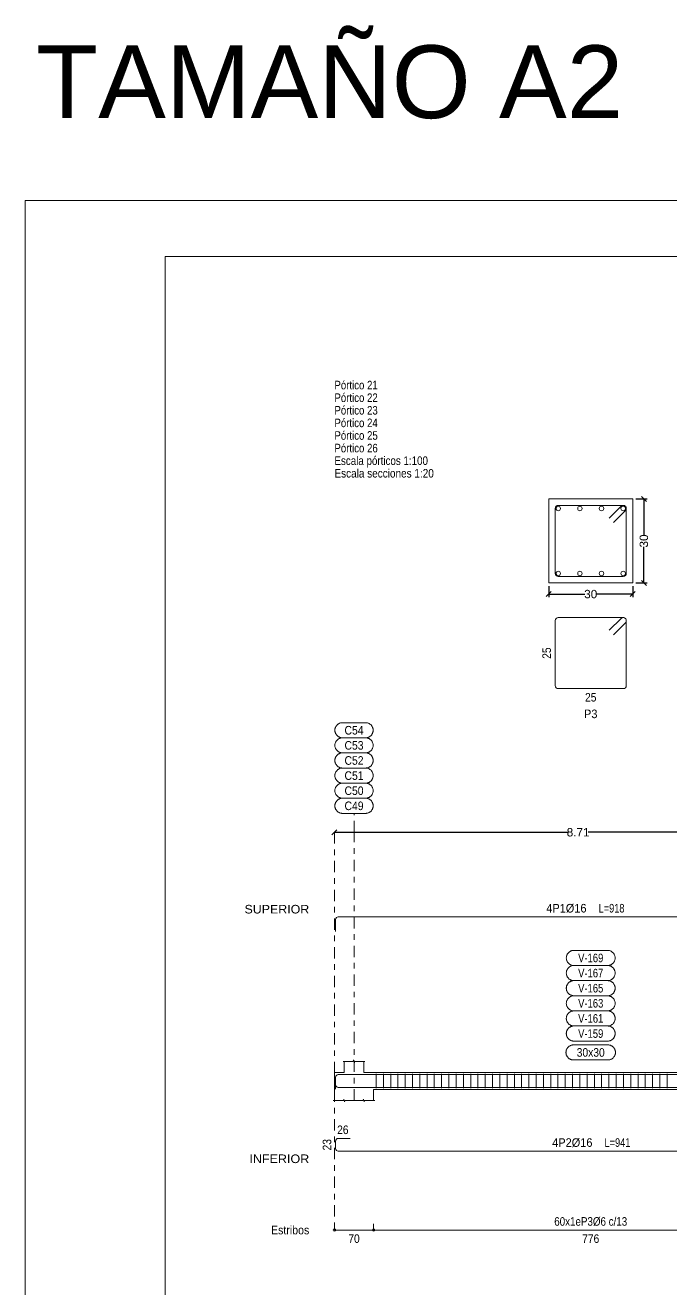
# Model space of a CAD drawing. Header units: millimetres. Extents: x 2 to 158, y -69 to 77.
# Drawn here: x 2.41 to 13.94, y -46.84 to -24.27 of the extents above; entities that cross this region are included whole.
import ezdxf
from ezdxf.enums import TextEntityAlignment as Align

# ---------------------------------------------------------------- set-up
doc = ezdxf.new("R2010")
doc.units = ezdxf.units.MM
doc.linetypes.add('CYPE_RAYAPUNTO', pattern=[0.4125, 0.2025, -0.105, 0, -0.105])
for name, color, linetype, lineweight in [('ALZ_ARM_LONG_ARM_TEXTOS', 3, 'Continuous', 9), ('ALZ_ARM_LONG_TXT_LONG', 3, 'Continuous', 9), ('ALZ_ARM_TRANS_TXT_EST', 3, 'Continuous', 9), ('ALZ_CONT_NUDOS', 122, 'Continuous', 9), ('ALZ_CONT_VIG_HORMIGON', 2, 'Continuous', 9), ('ALZ_COT_COT_ANCLAJES', 3, 'Continuous', 0), ('ALZ_COT_COT_EST', 3, 'Continuous', 0), ('ALZ_COT_COT_LIN_APOYOS', 2, 'CYPE_RAYAPUNTO', 0), ('ALZ_COT_LONGITUD_PROYECTADA', 122, 'Continuous', 0), ('ALZ_COT_TEXTOS_ESTRIBOS', 122, 'Continuous', 0), ('ALZ_REF_COT_LIN_AUX_COTA', 2, 'CYPE_RAYAPUNTO', 9), ('ALZ_REF_POSICIONES_ARMADURAS', 3, 'Continuous', 9), ('ALZ_REF_REF_ESCALA', 3, 'Continuous', 9), ('ALZ_REF_REF_NOMBRE', 3, 'Continuous', 9), ('ALZ_REF_REF_REFERENCIA', 3, 'Continuous', 9), ('ALZ_REF_REFERENCIA_PORTICO', 3, 'Continuous', 9), ('ALZ_REF_TEXTO_REF_NOMBRE', 3, 'Continuous', 9), ('ALZ_REF_TEXTO_REF_REFERENCIA', 3, 'Continuous', 9), ('ARM_LONGITUDINAL_Ø16', 212, 'Continuous', 9), ('ARM_TRANSVERSAL_Ø6', 151, 'Continuous', 9), ('CIM_REFEREN', 2, 'Continuous', 0), ('RECUAD_LIMITES', 2, 'Continuous', 0), ('RECUAD_MARCO', 1, 'Continuous', 20), ('SEC_CONT_VIG_HORMIGON_SECCION', 2, 'Continuous', 9), ('SEC_COTAS_SEC_DIM_VIGA', 122, 'Continuous', 0), ('SEC_COTAS_TEXTOS_DESPIECE_ESTRIBADO', 122, 'Continuous', 0), ('SEC_REF_TXT_POSICIONES_ARM_ESTRIBOS', 1, 'Continuous', 9)]:
    doc.layers.add(name, color=color, linetype=linetype, lineweight=lineweight)
doc.styles.add('CYPETXT_0.225_romans', font='arial.ttf', dxfattribs={"height": 0.15})
doc.styles.add('CYPETXT_romans', font='arial.ttf', dxfattribs={"height": 0.2})
doc.dimstyles.new('cype_oblique', dxfattribs={"dimtxt": 0.18, "dimasz": 0.18, "dimexe": 0.05625, "dimexo": 0.05625, "dimgap": 0, "dimtad": 0, "dimdec": 4, "dimzin": 0, "dimdsep": 46, "dimtxsty": 'CYPETXT_0.225_romans', "dimblk": 'OBLIQUE', "dimtsz": 0.045, "dimcen": 0.09, "dimadec": 0, "dimazin": 0, "dimtfac": 1, "dimtdec": 4, "dimtofl": 0, "dimtmove": 2, "dimatfit": 3, "dimfxl": 1, "dimtolj": 1, "dimtzin": 0, "dimarcsym": 0})

# ---------------------------------------------------------------- blocks, each defined once
blk = doc.blocks.new('*D250')
at = {"layer": 'Defpoints', "color": 0, "transparency": 16777216}
for p in [(11.762, -34.235), (13.262, -34.235), (13.262, -34.434)]:
    blk.add_point(p, dxfattribs=at)
at = {"layer": 'SEC_COTAS_SEC_DIM_VIGA', "color": 0, "lineweight": -2, "transparency": 16777216}
for p, q in [((11.762, -34.291), (11.762, -34.49)), ((13.262, -34.291), (13.262, -34.49)), ((11.717, -34.479), (11.807, -34.389)), ((11.762, -34.434), (12.405, -34.434)), ((13.262, -34.434), (12.619, -34.434)), ((13.217, -34.479), (13.307, -34.389))]:
    blk.add_line(p, q, dxfattribs=at)
at = {"layer": 'SEC_COTAS_SEC_DIM_VIGA', "color": 0, "transparency": 16777216, "insert": (12.512, -34.434), "char_height": 0.15, "attachment_point": 5, "style": 'CYPETXT_0.225_romans'}
blk.add_mtext('\\A1;30', dxfattribs=at)
blk = doc.blocks.new('_OBLIQUE')
at = {"color": 0, "linetype": 'ByBlock', "lineweight": -2}
blk.add_line((-0.5, -0.5), (0.5, 0.5), dxfattribs=at)
blk = doc.blocks.new('*D251')
at = {"layer": 'Defpoints', "color": 0, "transparency": 16777216}
for p in [(13.262, -32.735), (13.462, -32.735), (13.262, -34.235)]:
    blk.add_point(p, dxfattribs=at)
at = {"layer": 'SEC_COTAS_SEC_DIM_VIGA', "color": 0, "lineweight": -2, "transparency": 16777216}
for p, q in [((13.507, -32.78), (13.417, -32.69)), ((13.318, -32.735), (13.518, -32.735)), ((13.462, -32.735), (13.462, -33.377)), ((13.462, -34.235), (13.462, -33.592)), ((13.318, -34.235), (13.518, -34.235)), ((13.507, -34.28), (13.417, -34.19))]:
    blk.add_line(p, q, dxfattribs=at)
at = {"layer": 'SEC_COTAS_SEC_DIM_VIGA', "color": 0, "transparency": 16777216, "insert": (13.462, -33.485), "char_height": 0.15, "attachment_point": 5, "rotation": 90, "style": 'CYPETXT_0.225_romans'}
blk.add_mtext('\\A1;30', dxfattribs=at)
blk = doc.blocks.new('*D254')
at = {"layer": 'ALZ_COT_LONGITUD_PROYECTADA', "color": 0, "lineweight": -2, "transparency": 16777216}
for p, q in [((7.887, -38.733), (7.977, -38.643)), ((7.932, -38.688), (12.107, -38.688)), ((16.642, -38.688), (12.468, -38.688)), ((16.597, -38.733), (16.687, -38.643))]:
    blk.add_line(p, q, dxfattribs=at)
at = {"layer": 'Defpoints', "color": 0, "transparency": 16777216}
for p in [(7.932, -38.688), (7.932, -38.688), (16.642, -38.688)]:
    blk.add_point(p, dxfattribs=at)
at = {"layer": 'ALZ_COT_LONGITUD_PROYECTADA', "color": 0, "transparency": 16777216, "insert": (12.287, -38.688), "char_height": 0.15, "attachment_point": 5, "style": 'CYPETXT_0.225_romans'}
blk.add_mtext('\\A1;8.71', dxfattribs=at)

msp = doc.modelspace()

# ---------------------------------------------------------------- linework, layer by layer
at = {"layer": 'ALZ_CONT_NUDOS'}
for p, q in [((8.10721, -42.97948), (8.10721, -42.77948)), ((8.45721, -42.97948), (8.45721, -42.77948)), ((7.93221, -42.97948), (8.10721, -42.97948)), ((8.63221, -42.97948), (8.45721, -42.97948)), ((7.93221, -43.27948), (7.93221, -43.47948)), ((8.63221, -43.27948), (8.63221, -43.47948))]:
    msp.add_line(p, q, dxfattribs=at)
for points in [[(8.08721, -42.77948), (8.26721, -42.77948), (8.27471, -42.75448), (8.28971, -42.80448), (8.29721, -42.77948), (8.47721, -42.77948)], [(7.93221, -42.97948), (7.93221, -43.27948)], [(7.91221, -43.47948), (8.09221, -43.47948), (8.09971, -43.45448), (8.11471, -43.50448), (8.12221, -43.47948), (8.30221, -43.47948)], [(8.26221, -43.47948), (8.44221, -43.47948), (8.44971, -43.45448), (8.46471, -43.50448), (8.47221, -43.47948), (8.65221, -43.47948)]]:
    msp.add_lwpolyline(points, dxfattribs=at)
at = {"layer": 'ALZ_CONT_VIG_HORMIGON'}
for p, q in [((8.63221, -42.97948), (16.39221, -42.97948)), ((8.63221, -43.27948), (16.39221, -43.27948))]:
    msp.add_line(p, q, dxfattribs=at)
at = {"layer": 'ALZ_COT_COT_EST'}
for p, q in [((7.93221, -45.7914), (7.93221, -45.6789)), ((8.63221, -45.7914), (8.63221, -45.6789))]:
    msp.add_line(p, q, dxfattribs=at)
for points in [[(7.93221, -45.7914), (8.63221, -45.7914), (8.63221, -45.6789)], [(8.63221, -45.7914), (16.39221, -45.7914), (16.39221, -45.6789)]]:
    msp.add_lwpolyline(points, dxfattribs=at)
for centre in [(7.93221, -45.7914), (8.63221, -45.7914), (8.63221, -45.7914)]:
    msp.add_circle(centre, 0.0225, dxfattribs=at)
at = {"layer": 'ALZ_COT_COT_LIN_APOYOS'}
msp.add_line((7.93221, -38.6875), (7.93221, -45.7914), dxfattribs=at)
at = {"layer": 'ALZ_REF_COT_LIN_AUX_COTA'}
for p, q in [((8.28221, -38.6875), (8.28221, -38.35)), ((8.28221, -43.47948), (8.28221, -38.6875))]:
    msp.add_line(p, q, dxfattribs=at)
at = {"layer": 'ALZ_REF_REF_NOMBRE'}
for points in [[(12.81371, -40.79698), (12.82273, -40.79728), (12.83171, -40.79818), (12.8406, -40.79968), (12.84938, -40.80178), (12.858, -40.80445), (12.86642, -40.80769), (12.8746, -40.81149), (12.88251, -40.81583), (12.89012, -40.82068), (12.89738, -40.82603), (12.90427, -40.83186), (12.91075, -40.83813), (12.91681, -40.84482), (12.9224, -40.8519), (12.9275, -40.85934), (12.9321, -40.8671), (12.93617, -40.87515), (12.93969, -40.88346), (12.94265, -40.89198), (12.94504, -40.90068), (12.94683, -40.90953), (12.94804, -40.91847), (12.94864, -40.92747), (12.94864, -40.93649), (12.94804, -40.94549), (12.94683, -40.95443), (12.94504, -40.96328), (12.94265, -40.97198), (12.93969, -40.9805), (12.93617, -40.98881), (12.9321, -40.99686), (12.9275, -41.00462), (12.9224, -41.01206), (12.91681, -41.01914), (12.91075, -41.02583), (12.90427, -41.0321), (12.89738, -41.03793), (12.89012, -41.04328), (12.88251, -41.04813), (12.8746, -41.05247), (12.86642, -41.05627), (12.858, -41.05951), (12.84938, -41.06218), (12.8406, -41.06427), (12.83171, -41.06578), (12.82273, -41.06668), (12.81371, -41.06698), (12.21071, -41.06698), (12.2017, -41.06668), (12.19272, -41.06578), (12.18382, -41.06427), (12.17505, -41.06218), (12.16643, -41.05951), (12.15801, -41.05627), (12.14983, -41.05247), (12.14192, -41.04813), (12.13431, -41.04328), (12.12705, -41.03793), (12.12016, -41.0321), (12.11367, -41.02583), (12.10762, -41.01914), (12.10203, -41.01206), (12.09692, -41.00462), (12.09233, -40.99686), (12.08826, -40.98881), (12.08473, -40.9805), (12.08177, -40.97198), (12.07939, -40.96328), (12.07759, -40.95443), (12.07639, -40.94549), (12.07579, -40.93649), (12.07579, -40.92747), (12.07639, -40.91847), (12.07759, -40.90953), (12.07939, -40.90068), (12.08177, -40.89198), (12.08473, -40.88346), (12.08826, -40.87515), (12.09233, -40.8671), (12.09692, -40.85934), (12.10203, -40.8519), (12.10762, -40.84482), (12.11367, -40.83813), (12.12016, -40.83186), (12.12705, -40.82603), (12.13431, -40.82068), (12.14192, -40.81583), (12.14983, -40.81149), (12.15801, -40.80769), (12.16643, -40.80445), (12.17505, -40.80178), (12.18382, -40.79968), (12.19272, -40.79818), (12.2017, -40.79728), (12.21071, -40.79698), (12.81371, -40.79698)], [(12.81371, -41.06698), (12.82273, -41.06728), (12.83171, -41.06818), (12.8406, -41.06968), (12.84938, -41.07178), (12.858, -41.07445), (12.86642, -41.07769), (12.8746, -41.08149), (12.88251, -41.08583), (12.89012, -41.09068), (12.89738, -41.09603), (12.90427, -41.10186), (12.91075, -41.10813), (12.91681, -41.11482), (12.9224, -41.1219), (12.9275, -41.12934), (12.9321, -41.1371), (12.93617, -41.14515), (12.93969, -41.15346), (12.94265, -41.16198), (12.94504, -41.17068), (12.94683, -41.17953), (12.94804, -41.18847), (12.94864, -41.19747), (12.94864, -41.20649), (12.94804, -41.21549), (12.94683, -41.22443), (12.94504, -41.23328), (12.94265, -41.24198), (12.93969, -41.2505), (12.93617, -41.25881), (12.9321, -41.26686), (12.9275, -41.27462), (12.9224, -41.28206), (12.91681, -41.28914), (12.91075, -41.29583), (12.90427, -41.3021), (12.89738, -41.30793), (12.89012, -41.31328), (12.88251, -41.31813), (12.8746, -41.32247), (12.86642, -41.32627), (12.858, -41.32951), (12.84938, -41.33218), (12.8406, -41.33427), (12.83171, -41.33578), (12.82273, -41.33668), (12.81371, -41.33698), (12.21071, -41.33698), (12.2017, -41.33668), (12.19272, -41.33578), (12.18382, -41.33427), (12.17505, -41.33218), (12.16643, -41.32951), (12.15801, -41.32627), (12.14983, -41.32247), (12.14192, -41.31813), (12.13431, -41.31328), (12.12705, -41.30793), (12.12016, -41.3021), (12.11367, -41.29583), (12.10762, -41.28914), (12.10203, -41.28206), (12.09692, -41.27462), (12.09233, -41.26686), (12.08826, -41.25881), (12.08473, -41.2505), (12.08177, -41.24198), (12.07939, -41.23328), (12.07759, -41.22443), (12.07639, -41.21549), (12.07579, -41.20649), (12.07579, -41.19747), (12.07639, -41.18847), (12.07759, -41.17953), (12.07939, -41.17068), (12.08177, -41.16198), (12.08473, -41.15346), (12.08826, -41.14515), (12.09233, -41.1371), (12.09692, -41.12934), (12.10203, -41.1219), (12.10762, -41.11482), (12.11367, -41.10813), (12.12016, -41.10186), (12.12705, -41.09603), (12.13431, -41.09068), (12.14192, -41.08583), (12.14983, -41.08149), (12.15801, -41.07769), (12.16643, -41.07445), (12.17505, -41.07178), (12.18382, -41.06968), (12.19272, -41.06818), (12.2017, -41.06728), (12.21071, -41.06698), (12.81371, -41.06698)], [(12.81371, -41.33698), (12.82273, -41.33728), (12.83171, -41.33818), (12.8406, -41.33968), (12.84938, -41.34178), (12.858, -41.34445), (12.86642, -41.34769), (12.8746, -41.35149), (12.88251, -41.35583), (12.89012, -41.36068), (12.89738, -41.36603), (12.90427, -41.37186), (12.91075, -41.37813), (12.91681, -41.38482), (12.9224, -41.3919), (12.9275, -41.39934), (12.9321, -41.4071), (12.93617, -41.41515), (12.93969, -41.42346), (12.94265, -41.43198), (12.94504, -41.44068), (12.94683, -41.44953), (12.94804, -41.45847), (12.94864, -41.46747), (12.94864, -41.47649), (12.94804, -41.48549), (12.94683, -41.49443), (12.94504, -41.50328), (12.94265, -41.51198), (12.93969, -41.5205), (12.93617, -41.52881), (12.9321, -41.53686), (12.9275, -41.54462), (12.9224, -41.55206), (12.91681, -41.55914), (12.91075, -41.56583), (12.90427, -41.5721), (12.89738, -41.57793), (12.89012, -41.58328), (12.88251, -41.58813), (12.8746, -41.59247), (12.86642, -41.59627), (12.858, -41.59951), (12.84938, -41.60218), (12.8406, -41.60427), (12.83171, -41.60578), (12.82273, -41.60668), (12.81371, -41.60698), (12.21071, -41.60698), (12.2017, -41.60668), (12.19272, -41.60578), (12.18382, -41.60427), (12.17505, -41.60218), (12.16643, -41.59951), (12.15801, -41.59627), (12.14983, -41.59247), (12.14192, -41.58813), (12.13431, -41.58328), (12.12705, -41.57793), (12.12016, -41.5721), (12.11367, -41.56583), (12.10762, -41.55914), (12.10203, -41.55206), (12.09692, -41.54462), (12.09233, -41.53686), (12.08826, -41.52881), (12.08473, -41.5205), (12.08177, -41.51198), (12.07939, -41.50328), (12.07759, -41.49443), (12.07639, -41.48549), (12.07579, -41.47649), (12.07579, -41.46747), (12.07639, -41.45847), (12.07759, -41.44953), (12.07939, -41.44068), (12.08177, -41.43198), (12.08473, -41.42346), (12.08826, -41.41515), (12.09233, -41.4071), (12.09692, -41.39934), (12.10203, -41.3919), (12.10762, -41.38482), (12.11367, -41.37813), (12.12016, -41.37186), (12.12705, -41.36603), (12.13431, -41.36068), (12.14192, -41.35583), (12.14983, -41.35149), (12.15801, -41.34769), (12.16643, -41.34445), (12.17505, -41.34178), (12.18382, -41.33968), (12.19272, -41.33818), (12.2017, -41.33728), (12.21071, -41.33698), (12.81371, -41.33698)], [(12.81371, -41.60698), (12.82273, -41.60728), (12.83171, -41.60818), (12.8406, -41.60968), (12.84938, -41.61178), (12.858, -41.61445), (12.86642, -41.61769), (12.8746, -41.62149), (12.88251, -41.62583), (12.89012, -41.63068), (12.89738, -41.63603), (12.90427, -41.64186), (12.91075, -41.64813), (12.91681, -41.65482), (12.9224, -41.6619), (12.9275, -41.66934), (12.9321, -41.6771), (12.93617, -41.68515), (12.93969, -41.69346), (12.94265, -41.70198), (12.94504, -41.71068), (12.94683, -41.71953), (12.94804, -41.72847), (12.94864, -41.73747), (12.94864, -41.74649), (12.94804, -41.75549), (12.94683, -41.76443), (12.94504, -41.77328), (12.94265, -41.78198), (12.93969, -41.7905), (12.93617, -41.79881), (12.9321, -41.80686), (12.9275, -41.81462), (12.9224, -41.82206), (12.91681, -41.82914), (12.91075, -41.83583), (12.90427, -41.8421), (12.89738, -41.84793), (12.89012, -41.85328), (12.88251, -41.85813), (12.8746, -41.86247), (12.86642, -41.86627), (12.858, -41.86951), (12.84938, -41.87218), (12.8406, -41.87427), (12.83171, -41.87578), (12.82273, -41.87668), (12.81371, -41.87698), (12.21071, -41.87698), (12.2017, -41.87668), (12.19272, -41.87578), (12.18382, -41.87427), (12.17505, -41.87218), (12.16643, -41.86951), (12.15801, -41.86627), (12.14983, -41.86247), (12.14192, -41.85813), (12.13431, -41.85328), (12.12705, -41.84793), (12.12016, -41.8421), (12.11367, -41.83583), (12.10762, -41.82914), (12.10203, -41.82206), (12.09692, -41.81462), (12.09233, -41.80686), (12.08826, -41.79881), (12.08473, -41.7905), (12.08177, -41.78198), (12.07939, -41.77328), (12.07759, -41.76443), (12.07639, -41.75549), (12.07579, -41.74649), (12.07579, -41.73747), (12.07639, -41.72847), (12.07759, -41.71953), (12.07939, -41.71068), (12.08177, -41.70198), (12.08473, -41.69346), (12.08826, -41.68515), (12.09233, -41.6771), (12.09692, -41.66934), (12.10203, -41.6619), (12.10762, -41.65482), (12.11367, -41.64813), (12.12016, -41.64186), (12.12705, -41.63603), (12.13431, -41.63068), (12.14192, -41.62583), (12.14983, -41.62149), (12.15801, -41.61769), (12.16643, -41.61445), (12.17505, -41.61178), (12.18382, -41.60968), (12.19272, -41.60818), (12.2017, -41.60728), (12.21071, -41.60698), (12.81371, -41.60698)], [(12.81371, -41.87698), (12.82273, -41.87728), (12.83171, -41.87818), (12.8406, -41.87968), (12.84938, -41.88178), (12.858, -41.88445), (12.86642, -41.88769), (12.8746, -41.89149), (12.88251, -41.89583), (12.89012, -41.90068), (12.89738, -41.90603), (12.90427, -41.91186), (12.91075, -41.91813), (12.91681, -41.92482), (12.9224, -41.9319), (12.9275, -41.93934), (12.9321, -41.9471), (12.93617, -41.95515), (12.93969, -41.96346), (12.94265, -41.97198), (12.94504, -41.98068), (12.94683, -41.98953), (12.94804, -41.99847), (12.94864, -42.00747), (12.94864, -42.01649), (12.94804, -42.02549), (12.94683, -42.03443), (12.94504, -42.04328), (12.94265, -42.05198), (12.93969, -42.0605), (12.93617, -42.06881), (12.9321, -42.07686), (12.9275, -42.08462), (12.9224, -42.09206), (12.91681, -42.09914), (12.91075, -42.10583), (12.90427, -42.1121), (12.89738, -42.11793), (12.89012, -42.12328), (12.88251, -42.12813), (12.8746, -42.13247), (12.86642, -42.13627), (12.858, -42.13951), (12.84938, -42.14218), (12.8406, -42.14427), (12.83171, -42.14578), (12.82273, -42.14668), (12.81371, -42.14698), (12.21071, -42.14698), (12.2017, -42.14668), (12.19272, -42.14578), (12.18382, -42.14427), (12.17505, -42.14218), (12.16643, -42.13951), (12.15801, -42.13627), (12.14983, -42.13247), (12.14192, -42.12813), (12.13431, -42.12328), (12.12705, -42.11793), (12.12016, -42.1121), (12.11367, -42.10583), (12.10762, -42.09914), (12.10203, -42.09206), (12.09692, -42.08462), (12.09233, -42.07686), (12.08826, -42.06881), (12.08473, -42.0605), (12.08177, -42.05198), (12.07939, -42.04328), (12.07759, -42.03443), (12.07639, -42.02549), (12.07579, -42.01649), (12.07579, -42.00747), (12.07639, -41.99847), (12.07759, -41.98953), (12.07939, -41.98068), (12.08177, -41.97198), (12.08473, -41.96346), (12.08826, -41.95515), (12.09233, -41.9471), (12.09692, -41.93934), (12.10203, -41.9319), (12.10762, -41.92482), (12.11367, -41.91813), (12.12016, -41.91186), (12.12705, -41.90603), (12.13431, -41.90068), (12.14192, -41.89583), (12.14983, -41.89149), (12.15801, -41.88769), (12.16643, -41.88445), (12.17505, -41.88178), (12.18382, -41.87968), (12.19272, -41.87818), (12.2017, -41.87728), (12.21071, -41.87698), (12.81371, -41.87698)], [(12.81371, -42.14698), (12.82273, -42.14728), (12.83171, -42.14818), (12.8406, -42.14968), (12.84938, -42.15178), (12.858, -42.15445), (12.86642, -42.15769), (12.8746, -42.16149), (12.88251, -42.16583), (12.89012, -42.17068), (12.89738, -42.17603), (12.90427, -42.18186), (12.91075, -42.18813), (12.91681, -42.19482), (12.9224, -42.2019), (12.9275, -42.20934), (12.9321, -42.2171), (12.93617, -42.22515), (12.93969, -42.23346), (12.94265, -42.24198), (12.94504, -42.25068), (12.94683, -42.25953), (12.94804, -42.26847), (12.94864, -42.27747), (12.94864, -42.28649), (12.94804, -42.29549), (12.94683, -42.30443), (12.94504, -42.31328), (12.94265, -42.32198), (12.93969, -42.3305), (12.93617, -42.33881), (12.9321, -42.34686), (12.9275, -42.35462), (12.9224, -42.36206), (12.91681, -42.36914), (12.91075, -42.37583), (12.90427, -42.3821), (12.89738, -42.38793), (12.89012, -42.39328), (12.88251, -42.39813), (12.8746, -42.40247), (12.86642, -42.40627), (12.858, -42.40951), (12.84938, -42.41218), (12.8406, -42.41427), (12.83171, -42.41578), (12.82273, -42.41668), (12.81371, -42.41698), (12.21071, -42.41698), (12.2017, -42.41668), (12.19272, -42.41578), (12.18382, -42.41427), (12.17505, -42.41218), (12.16643, -42.40951), (12.15801, -42.40627), (12.14983, -42.40247), (12.14192, -42.39813), (12.13431, -42.39328), (12.12705, -42.38793), (12.12016, -42.3821), (12.11367, -42.37583), (12.10762, -42.36914), (12.10203, -42.36206), (12.09692, -42.35462), (12.09233, -42.34686), (12.08826, -42.33881), (12.08473, -42.3305), (12.08177, -42.32198), (12.07939, -42.31328), (12.07759, -42.30443), (12.07639, -42.29549), (12.07579, -42.28649), (12.07579, -42.27747), (12.07639, -42.26847), (12.07759, -42.25953), (12.07939, -42.25068), (12.08177, -42.24198), (12.08473, -42.23346), (12.08826, -42.22515), (12.09233, -42.2171), (12.09692, -42.20934), (12.10203, -42.2019), (12.10762, -42.19482), (12.11367, -42.18813), (12.12016, -42.18186), (12.12705, -42.17603), (12.13431, -42.17068), (12.14192, -42.16583), (12.14983, -42.16149), (12.15801, -42.15769), (12.16643, -42.15445), (12.17505, -42.15178), (12.18382, -42.14968), (12.19272, -42.14818), (12.2017, -42.14728), (12.21071, -42.14698), (12.81371, -42.14698)], [(12.81934, -42.48448), (12.82836, -42.48478), (12.83733, -42.48568), (12.84623, -42.48718), (12.855, -42.48928), (12.86362, -42.49195), (12.87204, -42.49519), (12.88022, -42.49899), (12.88814, -42.50333), (12.89574, -42.50818), (12.903, -42.51353), (12.90989, -42.51936), (12.91638, -42.52563), (12.92243, -42.53232), (12.92802, -42.5394), (12.93313, -42.54684), (12.93773, -42.5546), (12.9418, -42.56265), (12.94532, -42.57096), (12.94828, -42.57948), (12.95066, -42.58818), (12.95246, -42.59703), (12.95366, -42.60597), (12.95426, -42.61497), (12.95426, -42.62399), (12.95366, -42.63299), (12.95246, -42.64193), (12.95066, -42.65078), (12.94828, -42.65948), (12.94532, -42.668), (12.9418, -42.67631), (12.93773, -42.68436), (12.93313, -42.69212), (12.92802, -42.69956), (12.92243, -42.70664), (12.91638, -42.71333), (12.90989, -42.7196), (12.903, -42.72543), (12.89574, -42.73078), (12.88814, -42.73563), (12.88022, -42.73997), (12.87204, -42.74377), (12.86362, -42.74701), (12.855, -42.74968), (12.84623, -42.75177), (12.83733, -42.75328), (12.82836, -42.75418), (12.81934, -42.75448), (12.20509, -42.75448), (12.19607, -42.75418), (12.18709, -42.75328), (12.1782, -42.75177), (12.16942, -42.74968), (12.16081, -42.74701), (12.15239, -42.74377), (12.1442, -42.73997), (12.13629, -42.73563), (12.12869, -42.73078), (12.12142, -42.72543), (12.11453, -42.7196), (12.10805, -42.71333), (12.102, -42.70664), (12.0964, -42.69956), (12.0913, -42.69212), (12.0867, -42.68436), (12.08263, -42.67631), (12.07911, -42.668), (12.07615, -42.65948), (12.07377, -42.65078), (12.07197, -42.64193), (12.07077, -42.63299), (12.07016, -42.62399), (12.07016, -42.61497), (12.07077, -42.60597), (12.07197, -42.59703), (12.07377, -42.58818), (12.07615, -42.57948), (12.07911, -42.57096), (12.08263, -42.56265), (12.0867, -42.5546), (12.0913, -42.54684), (12.0964, -42.5394), (12.102, -42.53232), (12.10805, -42.52563), (12.11453, -42.51936), (12.12142, -42.51353), (12.12869, -42.50818), (12.13629, -42.50333), (12.1442, -42.49899), (12.15239, -42.49519), (12.16081, -42.49195), (12.16942, -42.48928), (12.1782, -42.48718), (12.18709, -42.48568), (12.19607, -42.48478), (12.20509, -42.48448), (12.81934, -42.48448)]]:
    msp.add_lwpolyline(points, close=True, dxfattribs=at)
at = {"layer": 'ALZ_REF_REF_REFERENCIA'}
for points in [[(8.48921, -36.73), (8.49823, -36.7303), (8.50721, -36.73121), (8.5161, -36.73271), (8.52488, -36.7348), (8.5335, -36.73747), (8.54192, -36.74071), (8.5501, -36.74451), (8.55801, -36.74885), (8.56562, -36.7537), (8.57288, -36.75905), (8.57977, -36.76488), (8.58625, -36.77115), (8.59231, -36.77784), (8.5979, -36.78492), (8.603, -36.79236), (8.6076, -36.80012), (8.61167, -36.80817), (8.61519, -36.81648), (8.61815, -36.825), (8.62054, -36.83371), (8.62233, -36.84255), (8.62354, -36.85149), (8.62414, -36.86049), (8.62414, -36.86951), (8.62354, -36.87851), (8.62233, -36.88746), (8.62054, -36.8963), (8.61815, -36.905), (8.61519, -36.91352), (8.61167, -36.92183), (8.6076, -36.92988), (8.603, -36.93764), (8.5979, -36.94508), (8.59231, -36.95216), (8.58625, -36.95885), (8.57977, -36.96512), (8.57288, -36.97095), (8.56562, -36.9763), (8.55801, -36.98116), (8.5501, -36.98549), (8.54192, -36.98929), (8.5335, -36.99253), (8.52488, -36.9952), (8.5161, -36.9973), (8.50721, -36.9988), (8.49823, -36.9997), (8.48921, -37), (8.07521, -37), (8.0662, -36.9997), (8.05722, -36.9988), (8.04832, -36.9973), (8.03955, -36.9952), (8.03093, -36.99253), (8.02251, -36.98929), (8.01433, -36.98549), (8.00642, -36.98116), (7.99881, -36.9763), (7.99155, -36.97095), (7.98466, -36.96512), (7.97817, -36.95885), (7.97212, -36.95216), (7.96653, -36.94508), (7.96142, -36.93764), (7.95683, -36.92988), (7.95276, -36.92183), (7.94923, -36.91352), (7.94627, -36.905), (7.94389, -36.8963), (7.94209, -36.88746), (7.94089, -36.87851), (7.94029, -36.86951), (7.94029, -36.86049), (7.94089, -36.85149), (7.94209, -36.84255), (7.94389, -36.83371), (7.94627, -36.825), (7.94923, -36.81648), (7.95276, -36.80817), (7.95683, -36.80012), (7.96142, -36.79236), (7.96653, -36.78492), (7.97212, -36.77784), (7.97817, -36.77115), (7.98466, -36.76488), (7.99155, -36.75905), (7.99881, -36.7537), (8.00642, -36.74885), (8.01433, -36.74451), (8.02251, -36.74071), (8.03093, -36.73747), (8.03955, -36.7348), (8.04832, -36.73271), (8.05722, -36.73121), (8.0662, -36.7303), (8.07521, -36.73), (8.48921, -36.73)], [(8.48921, -37), (8.49823, -37.0003), (8.50721, -37.00121), (8.5161, -37.00271), (8.52488, -37.0048), (8.5335, -37.00747), (8.54192, -37.01071), (8.5501, -37.01451), (8.55801, -37.01885), (8.56562, -37.0237), (8.57288, -37.02905), (8.57977, -37.03488), (8.58625, -37.04115), (8.59231, -37.04784), (8.5979, -37.05492), (8.603, -37.06236), (8.6076, -37.07012), (8.61167, -37.07817), (8.61519, -37.08648), (8.61815, -37.095), (8.62054, -37.10371), (8.62233, -37.11255), (8.62354, -37.12149), (8.62414, -37.13049), (8.62414, -37.13951), (8.62354, -37.14851), (8.62233, -37.15746), (8.62054, -37.1663), (8.61815, -37.175), (8.61519, -37.18352), (8.61167, -37.19183), (8.6076, -37.19988), (8.603, -37.20764), (8.5979, -37.21508), (8.59231, -37.22216), (8.58625, -37.22885), (8.57977, -37.23512), (8.57288, -37.24095), (8.56562, -37.2463), (8.55801, -37.25116), (8.5501, -37.25549), (8.54192, -37.25929), (8.5335, -37.26253), (8.52488, -37.2652), (8.5161, -37.2673), (8.50721, -37.2688), (8.49823, -37.2697), (8.48921, -37.27), (8.07521, -37.27), (8.0662, -37.2697), (8.05722, -37.2688), (8.04832, -37.2673), (8.03955, -37.2652), (8.03093, -37.26253), (8.02251, -37.25929), (8.01433, -37.25549), (8.00642, -37.25116), (7.99881, -37.2463), (7.99155, -37.24095), (7.98466, -37.23512), (7.97817, -37.22885), (7.97212, -37.22216), (7.96653, -37.21508), (7.96142, -37.20764), (7.95683, -37.19988), (7.95276, -37.19183), (7.94923, -37.18352), (7.94627, -37.175), (7.94389, -37.1663), (7.94209, -37.15746), (7.94089, -37.14851), (7.94029, -37.13951), (7.94029, -37.13049), (7.94089, -37.12149), (7.94209, -37.11255), (7.94389, -37.10371), (7.94627, -37.095), (7.94923, -37.08648), (7.95276, -37.07817), (7.95683, -37.07012), (7.96142, -37.06236), (7.96653, -37.05492), (7.97212, -37.04784), (7.97817, -37.04115), (7.98466, -37.03488), (7.99155, -37.02905), (7.99881, -37.0237), (8.00642, -37.01885), (8.01433, -37.01451), (8.02251, -37.01071), (8.03093, -37.00747), (8.03955, -37.0048), (8.04832, -37.00271), (8.05722, -37.00121), (8.0662, -37.0003), (8.07521, -37), (8.48921, -37)], [(8.48921, -37.27), (8.49823, -37.2703), (8.50721, -37.27121), (8.5161, -37.27271), (8.52488, -37.2748), (8.5335, -37.27747), (8.54192, -37.28071), (8.5501, -37.28451), (8.55801, -37.28885), (8.56562, -37.2937), (8.57288, -37.29905), (8.57977, -37.30488), (8.58625, -37.31115), (8.59231, -37.31784), (8.5979, -37.32492), (8.603, -37.33236), (8.6076, -37.34012), (8.61167, -37.34817), (8.61519, -37.35648), (8.61815, -37.365), (8.62054, -37.37371), (8.62233, -37.38255), (8.62354, -37.39149), (8.62414, -37.40049), (8.62414, -37.40951), (8.62354, -37.41851), (8.62233, -37.42746), (8.62054, -37.4363), (8.61815, -37.445), (8.61519, -37.45352), (8.61167, -37.46183), (8.6076, -37.46988), (8.603, -37.47764), (8.5979, -37.48508), (8.59231, -37.49216), (8.58625, -37.49885), (8.57977, -37.50512), (8.57288, -37.51095), (8.56562, -37.5163), (8.55801, -37.52116), (8.5501, -37.52549), (8.54192, -37.52929), (8.5335, -37.53253), (8.52488, -37.5352), (8.5161, -37.5373), (8.50721, -37.5388), (8.49823, -37.5397), (8.48921, -37.54), (8.07521, -37.54), (8.0662, -37.5397), (8.05722, -37.5388), (8.04832, -37.5373), (8.03955, -37.5352), (8.03093, -37.53253), (8.02251, -37.52929), (8.01433, -37.52549), (8.00642, -37.52116), (7.99881, -37.5163), (7.99155, -37.51095), (7.98466, -37.50512), (7.97817, -37.49885), (7.97212, -37.49216), (7.96653, -37.48508), (7.96142, -37.47764), (7.95683, -37.46988), (7.95276, -37.46183), (7.94923, -37.45352), (7.94627, -37.445), (7.94389, -37.4363), (7.94209, -37.42746), (7.94089, -37.41851), (7.94029, -37.40951), (7.94029, -37.40049), (7.94089, -37.39149), (7.94209, -37.38255), (7.94389, -37.37371), (7.94627, -37.365), (7.94923, -37.35648), (7.95276, -37.34817), (7.95683, -37.34012), (7.96142, -37.33236), (7.96653, -37.32492), (7.97212, -37.31784), (7.97817, -37.31115), (7.98466, -37.30488), (7.99155, -37.29905), (7.99881, -37.2937), (8.00642, -37.28885), (8.01433, -37.28451), (8.02251, -37.28071), (8.03093, -37.27747), (8.03955, -37.2748), (8.04832, -37.27271), (8.05722, -37.27121), (8.0662, -37.2703), (8.07521, -37.27), (8.48921, -37.27)], [(8.48921, -37.54), (8.49823, -37.5403), (8.50721, -37.54121), (8.5161, -37.54271), (8.52488, -37.5448), (8.5335, -37.54747), (8.54192, -37.55071), (8.5501, -37.55451), (8.55801, -37.55885), (8.56562, -37.5637), (8.57288, -37.56905), (8.57977, -37.57488), (8.58625, -37.58115), (8.59231, -37.58784), (8.5979, -37.59492), (8.603, -37.60236), (8.6076, -37.61012), (8.61167, -37.61817), (8.61519, -37.62648), (8.61815, -37.635), (8.62054, -37.64371), (8.62233, -37.65255), (8.62354, -37.66149), (8.62414, -37.67049), (8.62414, -37.67951), (8.62354, -37.68851), (8.62233, -37.69746), (8.62054, -37.7063), (8.61815, -37.715), (8.61519, -37.72352), (8.61167, -37.73183), (8.6076, -37.73988), (8.603, -37.74764), (8.5979, -37.75508), (8.59231, -37.76216), (8.58625, -37.76885), (8.57977, -37.77512), (8.57288, -37.78095), (8.56562, -37.7863), (8.55801, -37.79116), (8.5501, -37.79549), (8.54192, -37.79929), (8.5335, -37.80253), (8.52488, -37.8052), (8.5161, -37.8073), (8.50721, -37.8088), (8.49823, -37.8097), (8.48921, -37.81), (8.07521, -37.81), (8.0662, -37.8097), (8.05722, -37.8088), (8.04832, -37.8073), (8.03955, -37.8052), (8.03093, -37.80253), (8.02251, -37.79929), (8.01433, -37.79549), (8.00642, -37.79116), (7.99881, -37.7863), (7.99155, -37.78095), (7.98466, -37.77512), (7.97817, -37.76885), (7.97212, -37.76216), (7.96653, -37.75508), (7.96142, -37.74764), (7.95683, -37.73988), (7.95276, -37.73183), (7.94923, -37.72352), (7.94627, -37.715), (7.94389, -37.7063), (7.94209, -37.69746), (7.94089, -37.68851), (7.94029, -37.67951), (7.94029, -37.67049), (7.94089, -37.66149), (7.94209, -37.65255), (7.94389, -37.64371), (7.94627, -37.635), (7.94923, -37.62648), (7.95276, -37.61817), (7.95683, -37.61012), (7.96142, -37.60236), (7.96653, -37.59492), (7.97212, -37.58784), (7.97817, -37.58115), (7.98466, -37.57488), (7.99155, -37.56905), (7.99881, -37.5637), (8.00642, -37.55885), (8.01433, -37.55451), (8.02251, -37.55071), (8.03093, -37.54747), (8.03955, -37.5448), (8.04832, -37.54271), (8.05722, -37.54121), (8.0662, -37.5403), (8.07521, -37.54), (8.48921, -37.54)], [(8.48921, -37.81), (8.49823, -37.8103), (8.50721, -37.81121), (8.5161, -37.81271), (8.52488, -37.8148), (8.5335, -37.81747), (8.54192, -37.82071), (8.5501, -37.82451), (8.55801, -37.82885), (8.56562, -37.8337), (8.57288, -37.83905), (8.57977, -37.84488), (8.58625, -37.85115), (8.59231, -37.85784), (8.5979, -37.86492), (8.603, -37.87236), (8.6076, -37.88012), (8.61167, -37.88817), (8.61519, -37.89648), (8.61815, -37.905), (8.62054, -37.91371), (8.62233, -37.92255), (8.62354, -37.93149), (8.62414, -37.94049), (8.62414, -37.94951), (8.62354, -37.95851), (8.62233, -37.96746), (8.62054, -37.9763), (8.61815, -37.985), (8.61519, -37.99352), (8.61167, -38.00183), (8.6076, -38.00988), (8.603, -38.01764), (8.5979, -38.02508), (8.59231, -38.03216), (8.58625, -38.03885), (8.57977, -38.04512), (8.57288, -38.05095), (8.56562, -38.0563), (8.55801, -38.06116), (8.5501, -38.06549), (8.54192, -38.06929), (8.5335, -38.07253), (8.52488, -38.0752), (8.5161, -38.0773), (8.50721, -38.0788), (8.49823, -38.0797), (8.48921, -38.08), (8.07521, -38.08), (8.0662, -38.0797), (8.05722, -38.0788), (8.04832, -38.0773), (8.03955, -38.0752), (8.03093, -38.07253), (8.02251, -38.06929), (8.01433, -38.06549), (8.00642, -38.06116), (7.99881, -38.0563), (7.99155, -38.05095), (7.98466, -38.04512), (7.97817, -38.03885), (7.97212, -38.03216), (7.96653, -38.02508), (7.96142, -38.01764), (7.95683, -38.00988), (7.95276, -38.00183), (7.94923, -37.99352), (7.94627, -37.985), (7.94389, -37.9763), (7.94209, -37.96746), (7.94089, -37.95851), (7.94029, -37.94951), (7.94029, -37.94049), (7.94089, -37.93149), (7.94209, -37.92255), (7.94389, -37.91371), (7.94627, -37.905), (7.94923, -37.89648), (7.95276, -37.88817), (7.95683, -37.88012), (7.96142, -37.87236), (7.96653, -37.86492), (7.97212, -37.85784), (7.97817, -37.85115), (7.98466, -37.84488), (7.99155, -37.83905), (7.99881, -37.8337), (8.00642, -37.82885), (8.01433, -37.82451), (8.02251, -37.82071), (8.03093, -37.81747), (8.03955, -37.8148), (8.04832, -37.81271), (8.05722, -37.81121), (8.0662, -37.8103), (8.07521, -37.81), (8.48921, -37.81)], [(8.48921, -38.08), (8.49823, -38.0803), (8.50721, -38.08121), (8.5161, -38.08271), (8.52488, -38.0848), (8.5335, -38.08747), (8.54192, -38.09071), (8.5501, -38.09451), (8.55801, -38.09885), (8.56562, -38.1037), (8.57288, -38.10905), (8.57977, -38.11488), (8.58625, -38.12115), (8.59231, -38.12784), (8.5979, -38.13492), (8.603, -38.14236), (8.6076, -38.15012), (8.61167, -38.15817), (8.61519, -38.16648), (8.61815, -38.175), (8.62054, -38.18371), (8.62233, -38.19255), (8.62354, -38.20149), (8.62414, -38.21049), (8.62414, -38.21951), (8.62354, -38.22851), (8.62233, -38.23746), (8.62054, -38.2463), (8.61815, -38.255), (8.61519, -38.26352), (8.61167, -38.27183), (8.6076, -38.27988), (8.603, -38.28764), (8.5979, -38.29508), (8.59231, -38.30216), (8.58625, -38.30885), (8.57977, -38.31512), (8.57288, -38.32095), (8.56562, -38.3263), (8.55801, -38.33116), (8.5501, -38.33549), (8.54192, -38.33929), (8.5335, -38.34253), (8.52488, -38.3452), (8.5161, -38.3473), (8.50721, -38.3488), (8.49823, -38.3497), (8.48921, -38.35), (8.07521, -38.35), (8.0662, -38.3497), (8.05722, -38.3488), (8.04832, -38.3473), (8.03955, -38.3452), (8.03093, -38.34253), (8.02251, -38.33929), (8.01433, -38.33549), (8.00642, -38.33116), (7.99881, -38.3263), (7.99155, -38.32095), (7.98466, -38.31512), (7.97817, -38.30885), (7.97212, -38.30216), (7.96653, -38.29508), (7.96142, -38.28764), (7.95683, -38.27988), (7.95276, -38.27183), (7.94923, -38.26352), (7.94627, -38.255), (7.94389, -38.2463), (7.94209, -38.23746), (7.94089, -38.22851), (7.94029, -38.21951), (7.94029, -38.21049), (7.94089, -38.20149), (7.94209, -38.19255), (7.94389, -38.18371), (7.94627, -38.175), (7.94923, -38.16648), (7.95276, -38.15817), (7.95683, -38.15012), (7.96142, -38.14236), (7.96653, -38.13492), (7.97212, -38.12784), (7.97817, -38.12115), (7.98466, -38.11488), (7.99155, -38.10905), (7.99881, -38.1037), (8.00642, -38.09885), (8.01433, -38.09451), (8.02251, -38.09071), (8.03093, -38.08747), (8.03955, -38.0848), (8.04832, -38.08271), (8.05722, -38.08121), (8.0662, -38.0803), (8.07521, -38.08), (8.48921, -38.08)]]:
    msp.add_lwpolyline(points, close=True, dxfattribs=at)
at = {"layer": 'ARM_LONGITUDINAL_Ø16'}
for points in [[(7.95221, -40.45701), (7.95221, -40.24501), (7.95587, -40.22664), (7.96627, -40.21107), (7.98184, -40.20066), (8.00021, -40.19701), (16.87221, -40.19701)], [(7.95221, -43.27548), (7.95221, -43.06348), (7.95587, -43.04511), (7.96627, -43.02954), (7.98184, -43.01913), (8.00021, -43.01548), (16.87221, -43.01548)], [(8.21221, -43.01548), (8.00021, -43.01548), (7.98184, -43.01913), (7.96627, -43.02954), (7.95587, -43.04511), (7.95221, -43.06348), (7.95221, -43.19548), (7.95587, -43.21385), (7.96627, -43.22942), (7.98184, -43.23983), (8.00021, -43.24348), (16.87221, -43.24348)], [(8.21221, -44.15448), (8.00021, -44.15448), (7.98184, -44.15813), (7.96627, -44.16854), (7.95587, -44.18411), (7.95221, -44.20248), (7.95221, -44.33448), (7.95587, -44.35285), (7.96627, -44.36842), (7.98184, -44.37883), (8.00021, -44.38248), (16.87221, -44.38248)]]:
    msp.add_lwpolyline(points, dxfattribs=at)
for centre in [(11.93221, -32.9045), (12.31888, -32.9045), (12.70555, -32.9045), (13.09221, -32.9045), (11.93221, -34.0645), (12.31888, -34.0645), (12.70555, -34.0645), (13.09221, -34.0645)]:
    msp.add_circle(centre, 0.04, dxfattribs=at)
at = {"layer": 'ARM_TRANSVERSAL_Ø6'}
for p, q in [((8.67721, -42.99948), (8.67721, -43.25948)), ((8.80721, -42.99948), (8.80721, -43.25948)), ((8.93721, -42.99948), (8.93721, -43.25948)), ((9.06721, -42.99948), (9.06721, -43.25948)), ((9.19721, -42.99948), (9.19721, -43.25948)), ((9.32721, -42.99948), (9.32721, -43.25948)), ((9.45721, -42.99948), (9.45721, -43.25948)), ((9.58721, -42.99948), (9.58721, -43.25948)), ((9.71721, -42.99948), (9.71721, -43.25948)), ((9.84721, -42.99948), (9.84721, -43.25948)), ((9.97721, -42.99948), (9.97721, -43.25948)), ((10.10721, -42.99948), (10.10721, -43.25948)), ((10.23721, -42.99948), (10.23721, -43.25948)), ((10.36721, -42.99948), (10.36721, -43.25948)), ((10.49721, -42.99948), (10.49721, -43.25948)), ((10.62721, -42.99948), (10.62721, -43.25948)), ((10.75721, -42.99948), (10.75721, -43.25948)), ((10.88721, -42.99948), (10.88721, -43.25948)), ((11.01721, -42.99948), (11.01721, -43.25948)), ((11.14721, -42.99948), (11.14721, -43.25948)), ((11.27721, -42.99948), (11.27721, -43.25948)), ((11.40721, -42.99948), (11.40721, -43.25948)), ((11.53721, -42.99948), (11.53721, -43.25948)), ((11.66721, -42.99948), (11.66721, -43.25948)), ((11.79721, -42.99948), (11.79721, -43.25948)), ((11.92721, -42.99948), (11.92721, -43.25948)), ((12.05721, -42.99948), (12.05721, -43.25948)), ((12.18721, -42.99948), (12.18721, -43.25948)), ((12.31721, -42.99948), (12.31721, -43.25948)), ((12.44721, -42.99948), (12.44721, -43.25948)), ((12.57721, -42.99948), (12.57721, -43.25948)), ((12.70721, -42.99948), (12.70721, -43.25948)), ((12.83721, -42.99948), (12.83721, -43.25948)), ((12.96721, -42.99948), (12.96721, -43.25948)), ((13.09721, -42.99948), (13.09721, -43.25948)), ((13.22721, -42.99948), (13.22721, -43.25948)), ((13.35721, -42.99948), (13.35721, -43.25948)), ((13.48721, -42.99948), (13.48721, -43.25948)), ((13.61721, -42.99948), (13.61721, -43.25948)), ((13.74721, -42.99948), (13.74721, -43.25948)), ((13.87721, -42.99948), (13.87721, -43.25948))]:
    msp.add_line(p, q, dxfattribs=at)
for points in [[(12.91897, -33.15552), (13.1311, -32.94339), (13.13794, -32.93506), (13.14303, -32.92555), (13.14616, -32.91523), (13.14721, -32.9045), (13.14616, -32.89377), (13.14303, -32.88345), (13.13794, -32.87394), (13.1311, -32.86561), (13.12277, -32.85877), (13.11326, -32.85369), (13.10294, -32.85056), (13.09221, -32.8495), (11.93221, -32.8495), (11.91117, -32.85369), (11.89332, -32.86561), (11.8814, -32.88345), (11.87721, -32.9045), (11.87721, -34.0645), (11.8814, -34.08555), (11.89332, -34.10339), (11.91117, -34.11531), (11.93221, -34.1195), (13.09221, -34.1195), (13.11326, -34.11531), (13.1311, -34.10339), (13.14303, -34.08555), (13.14721, -34.0645), (13.14721, -32.9045), (13.14616, -32.89377), (13.14303, -32.88345), (13.13794, -32.87394), (13.1311, -32.86561), (13.12277, -32.85877), (13.11326, -32.85369), (13.10294, -32.85056), (13.09221, -32.8495), (13.08148, -32.85056), (13.07117, -32.85369), (13.06166, -32.85877), (13.05332, -32.86561), (12.84119, -33.07774)], [(12.91897, -35.15852), (13.1311, -34.94639), (13.13794, -34.93806), (13.14303, -34.92855), (13.14616, -34.91823), (13.14721, -34.9075), (13.14616, -34.89677), (13.14303, -34.88645), (13.13794, -34.87694), (13.1311, -34.86861), (13.12277, -34.86177), (13.11326, -34.85669), (13.10294, -34.85356), (13.09221, -34.8525), (11.93221, -34.8525), (11.91117, -34.85669), (11.89332, -34.86861), (11.8814, -34.88645), (11.87721, -34.9075), (11.87721, -36.0675), (11.8814, -36.08855), (11.89332, -36.10639), (11.91117, -36.11831), (11.93221, -36.1225), (13.09221, -36.1225), (13.11326, -36.11831), (13.1311, -36.10639), (13.14303, -36.08855), (13.14721, -36.0675), (13.14721, -34.9075), (13.14616, -34.89677), (13.14303, -34.88645), (13.13794, -34.87694), (13.1311, -34.86861), (13.12277, -34.86177), (13.11326, -34.85669), (13.10294, -34.85356), (13.09221, -34.8525), (13.08148, -34.85356), (13.07117, -34.85669), (13.06166, -34.86177), (13.05332, -34.86861), (12.84119, -35.08074)]]:
    msp.add_lwpolyline(points, dxfattribs=at)
at = {"layer": 'RECUAD_LIMITES'}
msp.add_lwpolyline([(2.40691, -69.40496), (61.80691, -69.40496), (61.80691, -27.40496), (2.40691, -27.40496), (2.40691, -69.40496)], close=True, dxfattribs=at)
at = {"layer": 'RECUAD_MARCO'}
msp.add_lwpolyline([(4.90691, -68.40496), (60.80691, -68.40496), (60.80691, -28.40496), (4.90691, -28.40496), (4.90691, -68.40496)], close=True, dxfattribs=at)
at = {"layer": 'SEC_CONT_VIG_HORMIGON_SECCION'}
msp.add_lwpolyline([(13.26221, -32.7345), (11.76221, -32.7345), (11.76221, -34.2345), (13.26221, -34.2345), (13.26221, -32.7345)], close=True, dxfattribs=at)

# ---------------------------------------------------------------- texts
at = {"layer": 'ALZ_ARM_LONG_ARM_TEXTOS', "style": 'CYPETXT_romans', "width": 0.914795}
for s, p in [('4P1%%c16', (12.07746, -40.12034)), ('4P2%%c16', (12.18346, -44.30581))]:
    msp.add_text(s, height=0.153333, dxfattribs=at).set_placement(p, align=Align.CENTER)
at = {"layer": 'ALZ_ARM_LONG_TXT_LONG', "style": 'CYPETXT_romans', "width": 0.768527}
for s, p in [(' L=918', (12.86134, -40.12034)), (' L=941', (12.96734, -44.30581))]:
    msp.add_text(s, height=0.153333, dxfattribs=at).set_placement(p, align=Align.CENTER)
at = {"layer": 'ALZ_ARM_TRANS_TXT_EST', "style": 'CYPETXT_romans', "width": 0.816977}
msp.add_text('60x1eP3%%c6 c/13', height=0.1533333, dxfattribs=at).set_placement((12.51221, -45.71473), align=Align.CENTER)
at = {"layer": 'ALZ_COT_COT_ANCLAJES', "style": 'CYPETXT_romans', "width": 0.853312}
msp.add_text('26', height=0.153333, dxfattribs=at).set_placement((8.08221, -44.07781), align=Align.CENTER)
msp.add_text('23', height=0.153333, rotation=90, dxfattribs=at).set_placement((7.87555, -44.26848), align=Align.CENTER)
at = {"layer": 'ALZ_COT_TEXTOS_ESTRIBOS', "style": 'CYPETXT_romans', "width": 0.853312}
for s, p in [('70', (8.28221, -45.86806)), ('776', (12.51221, -45.86806))]:
    msp.add_text(s, height=0.153333, dxfattribs=at).set_placement(p, align=Align.TOP_CENTER)
at = {"layer": 'ALZ_REF_POSICIONES_ARMADURAS', "style": 'CYPETXT_romans'}
for s, width, p in [('SUPERIOR', 1.034154, (7.48221, -40.061)), ('INFERIOR', 1.044547, (7.48221, -44.51889)), ('Estribos', 0.883853, (7.48221, -45.7914))]:
    msp.add_text(s, height=0.153333, dxfattribs=dict(at, width=width)).set_placement(p, align=Align.MIDDLE_RIGHT)
at = {"layer": 'ALZ_REF_REF_ESCALA', "style": 'CYPETXT_romans'}
for s, width, p in [('Escala pórticos 1:100', 0.816209, (7.93221, -32.0505)), ('Escala secciones 1:20', 0.833432, (7.93221, -32.2755))]:
    msp.add_text(s, height=0.1533333, dxfattribs=dict(at, width=width)).set_placement(p, align=Align.MIDDLE_LEFT)
at = {"layer": 'ALZ_REF_REFERENCIA_PORTICO', "style": 'CYPETXT_romans', "width": 0.802493}
for s, p in [('Pórtico 21', (7.93221, -30.7005)), ('Pórtico 22', (7.93221, -30.9255)), ('Pórtico 23', (7.93221, -31.1505)), ('Pórtico 24', (7.93221, -31.3755)), ('Pórtico 25', (7.93221, -31.6005)), ('Pórtico 26', (7.93221, -31.8255))]:
    msp.add_text(s, height=0.153333, dxfattribs=at).set_placement(p, align=Align.MIDDLE_LEFT)
at = {"layer": 'ALZ_REF_TEXTO_REF_NOMBRE', "style": 'CYPETXT_romans'}
for s, width, p in [('V-169', 0.78605, (12.51221, -40.93198)), ('V-167', 0.78605, (12.51221, -41.20198)), ('V-165', 0.78605, (12.51221, -41.47198)), ('V-163', 0.78605, (12.51221, -41.74198)), ('V-161', 0.78605, (12.51221, -42.01198)), ('V-159', 0.78605, (12.51221, -42.28198)), ('30x30', 0.857077, (12.51221, -42.61948))]:
    msp.add_text(s, height=0.153333, dxfattribs=dict(at, width=width)).set_placement(p, align=Align.MIDDLE_CENTER)
at = {"layer": 'ALZ_REF_TEXTO_REF_REFERENCIA', "style": 'CYPETXT_romans', "width": 0.864}
for s, p in [('C54', (8.28221, -36.865)), ('C53', (8.28221, -37.135)), ('C52', (8.28221, -37.405)), ('C51', (8.28221, -37.675)), ('C50', (8.28221, -37.945)), ('C49', (8.28221, -38.215))]:
    msp.add_text(s, height=0.153333, dxfattribs=at).set_placement(p, align=Align.MIDDLE_CENTER)
at = {"layer": 'CIM_REFEREN', "insert": (2.60013, -24.63328), "char_height": 1.3, "attachment_point": 1, "style": 'CYPETXT_romans'}
msp.add_mtext_dynamic_manual_height_columns('TAMAÑO A2', width=20.4097016, gutter_width=12.5, heights=[0], dxfattribs=at)
at = {"layer": 'SEC_COTAS_TEXTOS_DESPIECE_ESTRIBADO', "style": 'CYPETXT_romans', "width": 0.853312}
msp.add_text('25', height=0.153333, rotation=90, dxfattribs=at).set_placement((11.80055, -35.4875), align=Align.CENTER)
msp.add_text('25', height=0.153333, dxfattribs=at).set_placement((12.51221, -36.19917), align=Align.TOP_CENTER)
at = {"layer": 'SEC_REF_TXT_POSICIONES_ARM_ESTRIBOS', "style": 'CYPETXT_romans', "width": 0.914795}
msp.add_text('P3', height=0.153333, dxfattribs=at).set_placement((12.51221, -36.5725), align=Align.MIDDLE_CENTER)

# ---------------------------------------------------------------- dimensions: what is measured, and where the dimension line sits
at = {"layer": 'ALZ_COT_LONGITUD_PROYECTADA'}
dim = msp.add_aligned_dim(p1=(16.64221, -38.6875), p2=(7.93221, -38.6875), distance=0, text='8.71', dimstyle='cype_oblique', override={"dimexe": 0, "dimexo": 0}, dxfattribs=at)
dim.commit()
dim.dimension.update_dxf_attribs({"geometry": '*D254', "text_midpoint": (12.28721, -38.6875)})
at = {"layer": 'SEC_COTAS_SEC_DIM_VIGA'}
for p1, p2, picture, middle in [((13.26221, -34.2345), (13.26221, -32.7345), '*D251', (13.46171, -33.4845)), ((11.76221, -34.2345), (13.26221, -34.2345), '*D250', (12.51221, -34.434))]:
    dim = msp.add_aligned_dim(p1=p1, p2=p2, distance=-0.1995, text='30', dimstyle='cype_oblique', dxfattribs=at)
    dim.commit()
    dim.dimension.update_dxf_attribs({"geometry": picture, "text_midpoint": middle})

doc.saveas('drawing.dxf')
